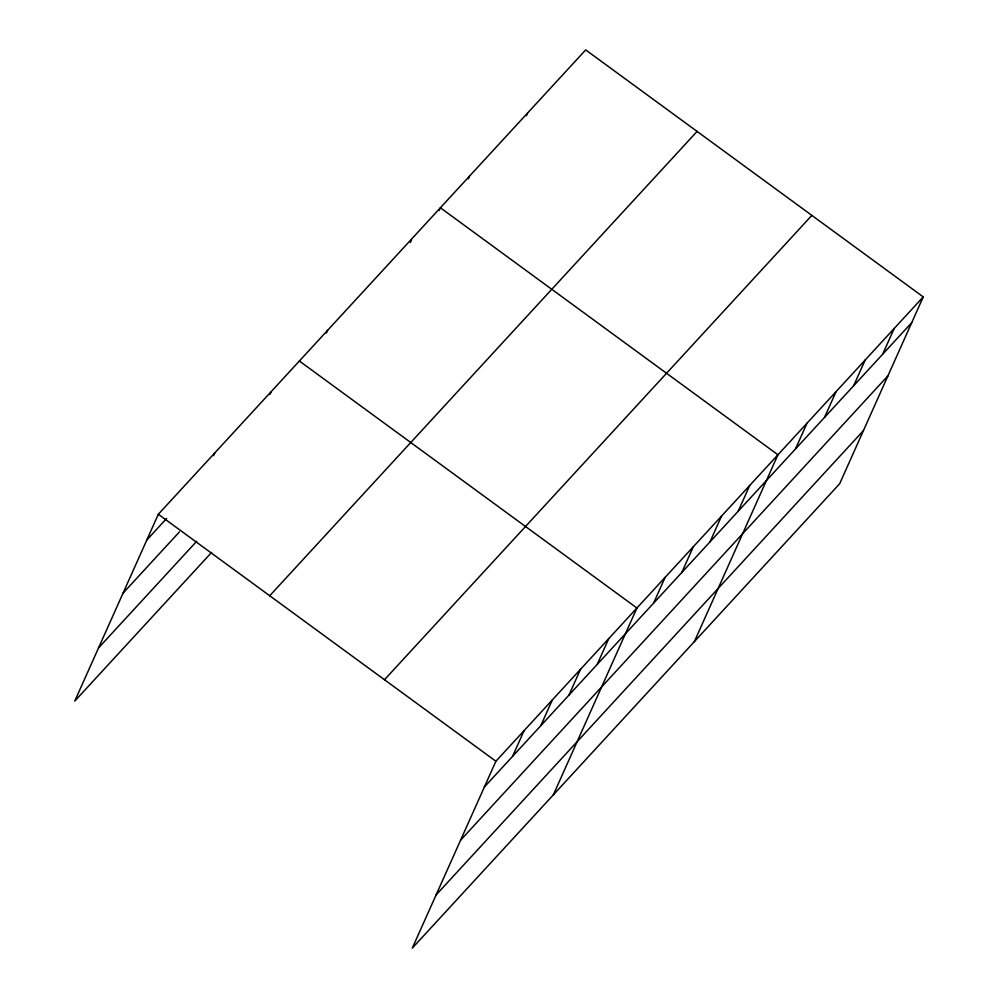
<?xml version="1.0" encoding="UTF-8"?>
<svg xmlns="http://www.w3.org/2000/svg" width="998" height="998" viewBox="0 0 998 998"><rect width="100%" height="100%" fill="white"/><g stroke="black" fill="none" stroke-linecap="round" stroke-linejoin="round"><path stroke-width="1.5" d="M923.25 296.905L495.894 761.249L412.311 948.1L839.667 483.743L923.25 296.905L585.689 49.9L158.333 514.257L74.75 701.095L211.601 552.405M213.535 455.674L214.745 452.955M269.947 394.372L271.157 391.665M326.358 333.083L327.569 330.363M410.365 242.502L411.575 239.782M439.182 210.491L440.392 207.784L777.941 454.776L694.359 641.627M468.237 178.916L469.447 176.209M526.358 115.768L527.568 113.048M512.573 756.372L524.1 730.598M540.779 725.721L552.306 699.96M568.985 695.082L580.512 669.309M597.191 664.431L608.718 638.658M553.341 794.87L636.924 608.019L299.363 361.014M653.59 603.141L665.117 577.368M681.796 572.49L693.323 546.717M710.002 541.839L721.529 516.078M738.208 511.201L749.735 485.427M795.481 448.975L807.008 423.202M824.535 417.401L836.062 391.628M853.602 385.827L865.129 360.053M882.656 354.24L894.183 328.479M146.806 540.018L166.654 518.449M123.028 593.174L179.44 531.884M98.528 647.939L196.731 541.24M269.722 595.756L697.091 131.412M384.492 679.738L811.848 215.393M484.367 787.023L911.723 322.666M460.589 840.179L887.946 375.822M436.089 894.944L863.445 430.587M158.333 514.257L495.894 761.249"/></g></svg>
